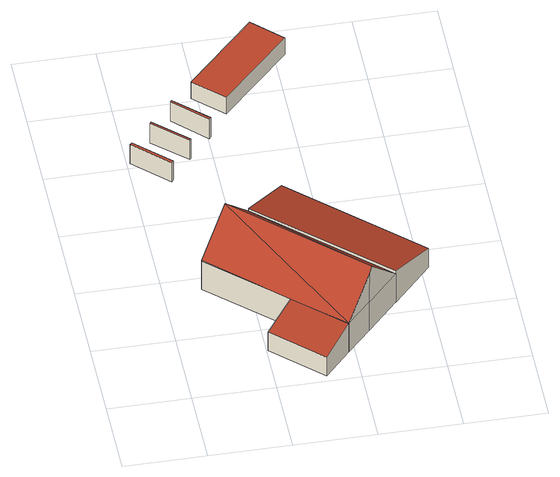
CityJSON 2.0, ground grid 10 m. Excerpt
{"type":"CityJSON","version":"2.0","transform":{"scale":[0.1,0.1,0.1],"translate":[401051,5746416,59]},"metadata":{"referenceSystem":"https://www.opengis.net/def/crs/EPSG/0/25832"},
"CityObjects":{
"building1":{"type":"Building","attributes":{"Gemeindeschluessel":"05558044","Geometrietyp2DReferenz":"3000","function":"51009_1700","roofType":"9999","measuredHeight":3},"geometry":[{"type":"Solid","lod":"2","boundaries":[[[[0,1,2,3]],[[1,4,5,2]],[[0,6,4,1]],[[3,7,6,0]],[[2,5,7,3]],[[4,6,7,5]]]],"semantics":{"surfaces":[{"type":"RoofSurface"},{"type":"WallSurface"},{"type":"GroundSurface"}],"values":[[0,1,1,1,1,2]]}}]},
"building2":{"type":"Building","attributes":{"Gemeindeschluessel":"05558044","Geometrietyp2DReferenz":"3000","function":"31001_2460","roofType":"2100","measuredHeight":4.39},"geometry":[{"type":"Solid","lod":"2","boundaries":[[[[8,9,10,11]],[[12,13,9,8]],[[14,15,13,12]],[[11,10,15,14]],[[12,8,11,14]],[[9,13,15,10]]]],"semantics":{"surfaces":[{"type":"WallSurface"},{"type":"RoofSurface"},{"type":"GroundSurface"}],"values":[[0,0,0,0,1,2]]}}]},
"building3":{"type":"Building","attributes":{"Gemeindeschluessel":"05558044","Geometrietyp2DReferenz":"3000","function":"51009_1700","roofType":"9999","measuredHeight":3},"geometry":[{"type":"Solid","lod":"2","boundaries":[[[[16,17,18,19]],[[17,20,21,18]],[[16,22,20,17]],[[19,23,22,16]],[[18,21,23,19]],[[20,22,23,21]]]],"semantics":{"surfaces":[{"type":"RoofSurface"},{"type":"WallSurface"},{"type":"GroundSurface"}],"values":[[0,1,1,1,1,2]]}}]},
"building4":{"type":"Building","attributes":{"Gemeindeschluessel":"05558044","Geometrietyp2DReferenz":"3000","function":"31001_2700","roofType":"3100","measuredHeight":9.48},"geometry":[{"type":"Solid","lod":"2","boundaries":[[[[24,25,26,27]],[[28,29,25,24]],[[12,13,29,28]],[[8,9,13,12]],[[30,31,9,8]],[[32,33,31,30]],[[27,26,33,32]],[[34,24,27]],[[27,35,34]],[[12,36,34,35]],[[32,37,8,12,35]],[[37,30,8]],[[37,32,30]],[[34,36,28,24]],[[36,12,28]],[[35,27,32]],[[25,29,13,9,31,33,26]]]],"semantics":{"surfaces":[{"type":"WallSurface"},{"type":"RoofSurface"},{"type":"GroundSurface"}],"values":[[0,0,0,0,0,0,0,1,1,1,1,0,0,0,0,0,2]]}}]},
"building5":{"type":"Building","attributes":{"Gemeindeschluessel":"05558044","Geometrietyp2DReferenz":"3000","function":"51009_1700","roofType":"9999","measuredHeight":3},"geometry":[{"type":"Solid","lod":"2","boundaries":[[[[38,39,40,41]],[[39,42,43,40]],[[38,44,42,39]],[[41,45,44,38]],[[40,43,45,41]],[[42,44,45,43]]]],"semantics":{"surfaces":[{"type":"RoofSurface"},{"type":"WallSurface"},{"type":"GroundSurface"}],"values":[[0,1,1,1,1,2]]}}]},
"building6":{"type":"Building","attributes":{"Gemeindeschluessel":"05558044","Geometrietyp2DReferenz":"3000","function":"31001_2000","roofType":"2100","measuredHeight":4.92},"geometry":[{"type":"Solid","lod":"2","boundaries":[[[[46,47,48,49]],[[50,51,47,46]],[[52,53,51,50]],[[49,48,53,52]],[[50,46,49,52]],[[47,51,53,48]]]],"semantics":{"surfaces":[{"type":"WallSurface"},{"type":"RoofSurface"},{"type":"GroundSurface"}],"values":[[0,0,0,0,1,2]]}}]},
"building7":{"type":"Building","attributes":{"Gemeindeschluessel":"05558044","Geometrietyp2DReferenz":"3000","function":"51009_1611","roofType":"1000","measuredHeight":2.59},"geometry":[{"type":"Solid","lod":"2","boundaries":[[[[54,55,56,57]],[[58,59,55,54]],[[60,61,59,58]],[[57,56,61,60]],[[58,54,57,60]],[[55,59,61,56]]]],"semantics":{"surfaces":[{"type":"WallSurface"},{"type":"RoofSurface"},{"type":"GroundSurface"}],"values":[[0,0,0,0,1,2]]}}]}
},
"vertices":[
[3,407,38],[45,367,38],[47,370,38],[6,409,38],[45,367,8],[47,370,8],[3,407,8],[6,409,8],
[134,98,52],[134,98,8],[101,63,8],[101,63,37],[192,44,52],[192,44,8],[160,8,37],[160,8,8],
[32,438,38],[72,401,38],[74,403,38],[34,440,38],[72,401,8],[74,403,8],[32,438,8],[34,440,8],
[261,118,52],[261,118,8],[114,255,8],[114,255,52],[222,76,52],[222,76,8],[45,180,52],[45,180,8],[45,181,52],[45,181,8],[226,81,102],[79,218,102],[222,76,96],[45,180,53],
[62,470,38],[101,432,38],[103,435,38],[64,472,38],[101,432,8],[103,435,8],[62,470,8],[64,472,8],
[261,118,56],[261,118,7],[309,170,7],[309,170,37],[114,255,56],[114,255,7],[162,307,37],[162,307,7],
[178,593,33],[178,593,7],[93,505,7],[93,505,33],[213,559,33],[213,559,7],[128,471,33],[128,471,7]
]}
